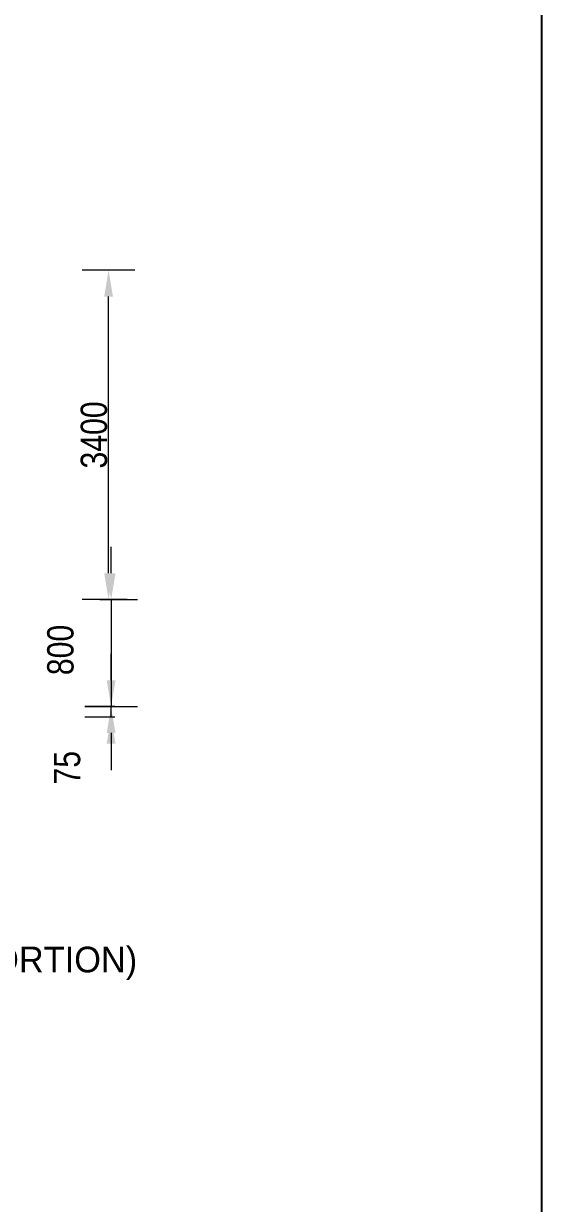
# Model space of a CAD drawing. Extents: x -426260 to 2055400, y -4304674 to -305611.
# Drawn here: x 736237 to 740955, y -1918985 to -1908238 of the extents above; entities that cross this region are included whole.
import ezdxf

# ---------------------------------------------------------------- set-up
doc = ezdxf.new("R2010")
doc.units = 0
doc.header["$LTSCALE"] = 300
doc.header["$MEASUREMENT"] = 0
doc.layers.add('Dim', color=7, linetype='CONTINUOUS', lineweight=9)
doc.layers.add('LINE', color=7, linetype='CONTINUOUS')
doc.layers.add('TXT', color=7, linetype='CONTINUOUS')
doc.styles.add('dimText', font='ARIALN.TTF')

msp = doc.modelspace()

# ---------------------------------------------------------------- linework, layer by layer
at = {"layer": 'Dim', "color": 5, "ltscale": 50}
for p, q in [((737251.3, -1910485, 0), (736771.3, -1910485, 0)), ((737011.3, -1913245, 0), (737011.3, -1910725, 0)), ((737034.2, -1913245, 0), (737034.2, -1913005, 0)), ((737181.7, -1913485, 0), (736771.3, -1913485, 0)), ((736932.6, -1913485, 0), (737274.2, -1913485, 0)), ((737034.2, -1913485, 0), (737034.2, -1914460, 0)), ((737034.2, -1914220, 0), (737034.2, -1913980, 0)), ((736794.2, -1914460, 0), (737274.2, -1914460, 0)), ((737067.7, -1914460, 0), (736794.2, -1914460, 0)), ((737067.7, -1914557.5, 0), (736794.2, -1914557.5, 0)), ((737034.2, -1914557.5, 0), (737034.2, -1914460, 0)), ((737034.2, -1914700, 0), (737034.2, -1914940, 0)), ((737034.2, -1914797.5, 0), (737034.2, -1915037.5, 0))]:
    msp.add_line(p, q, dxfattribs=at)
for points in [[(736971.3, -1910725, 0), (737051.3, -1910725, 0), (737011.3, -1910485, 0)], [(736971.3, -1913245, 0), (737051.3, -1913245, 0), (737011.3, -1913485, 0)], [(736994.2, -1913245, 0), (737074.2, -1913245, 0), (737034.2, -1913485, 0)], [(736994.2, -1914220, 0), (737074.2, -1914220, 0), (737034.2, -1914460, 0)], [(736994.2, -1914700, 0), (737074.2, -1914700, 0), (737034.2, -1914460, 0)], [(736994.2, -1914797.5, 0), (737074.2, -1914797.5, 0), (737034.2, -1914557.5, 0)]]:
    msp.add_solid(points, dxfattribs=at)
at = {"layer": 'LINE'}
msp.add_line((740955, -1902049), (740955, -1941631), dxfattribs=at)

# ---------------------------------------------------------------- texts
at = {"layer": 'Dim', "color": 7, "ltscale": 50, "char_height": 240, "attachment_point": 5, "rotation": 90, "style": 'dimText'}
for s, insert in [('\\A1;3400', (736878.8, -1911985, 0)), ('\\A1;800 ', (736573.5, -1913943.9, 0)), ('\\A1;75', (736634.4, -1915016.6, 0))]:
    msp.add_mtext(s, dxfattribs=dict(at, insert=insert))
at = {"layer": 'TXT', "color": 6}
msp.add_text(' SECTION 9-9 (VALID FOR 1200 LENGTH IN WING WALL PORTION)', height=234.14, dxfattribs=at).set_placement((727372.9, -1916880.8))

doc.saveas('drawing.dxf')
